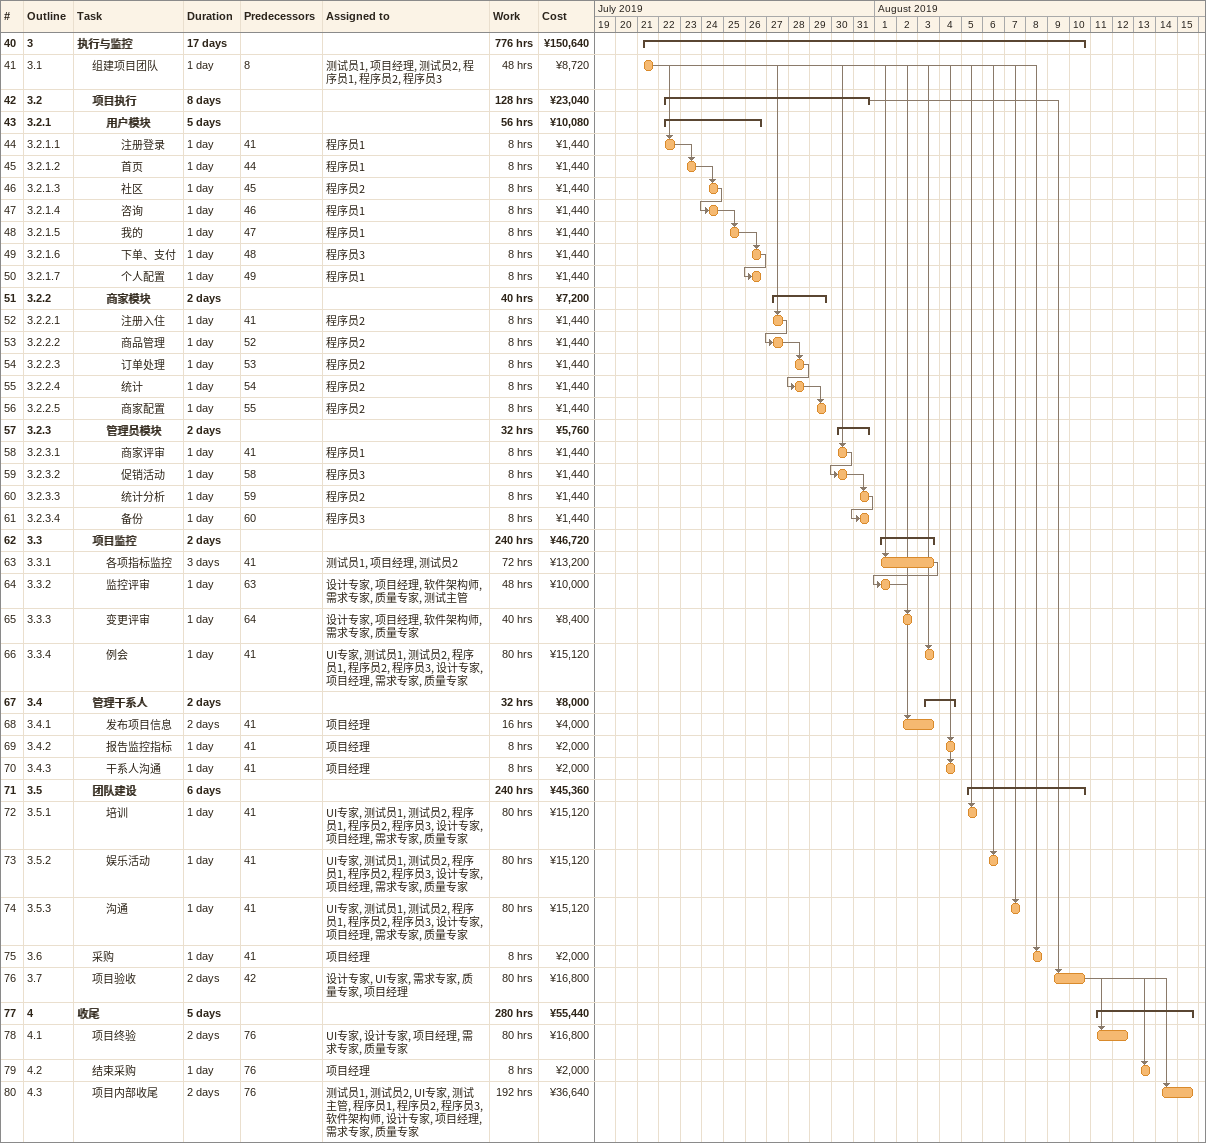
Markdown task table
| ID | WBS | Task | Duration | Start | Finish | Predecessors | Resources | Work (h) | Cost (¥) |
|---|---|---|---|---|---|---|---|---|---|
| 40 | 3 | **执行与监控** | 17d | 2019-07-21 | 2019-08-10 |  |  | 776 | 150640 |
| 41 | 3.1 | 组建项目团队 | 1d | 2019-07-21 | 2019-07-21 | 8 | 测试员1, 项目经理, 测试员2, 程序员1, 程序员2, 程序员3 | 48 | 8720 |
| 42 | 3.2 | **项目执行** | 8d | 2019-07-22 | 2019-07-31 |  |  | 128 | 23040 |
| 43 | 3.2.1 | **用户模块** | 5d | 2019-07-22 | 2019-07-26 |  |  | 56 | 10080 |
| 44 | 3.2.1.1 | 注册登录 | 1d | 2019-07-22 | 2019-07-22 | 41 | 程序员1 | 8 | 1440 |
| 45 | 3.2.1.2 | 首页 | 1d | 2019-07-23 | 2019-07-23 | 44 | 程序员1 | 8 | 1440 |
| 46 | 3.2.1.3 | 社区 | 1d | 2019-07-24 | 2019-07-24 | 45 | 程序员2 | 8 | 1440 |
| 47 | 3.2.1.4 | 咨询 | 1d | 2019-07-24 | 2019-07-24 | 46 | 程序员1 | 8 | 1440 |
| 48 | 3.2.1.5 | 我的 | 1d | 2019-07-25 | 2019-07-25 | 47 | 程序员1 | 8 | 1440 |
| 49 | 3.2.1.6 | 下单、支付 | 1d | 2019-07-26 | 2019-07-26 | 48 | 程序员3 | 8 | 1440 |
| 50 | 3.2.1.7 | 个人配置 | 1d | 2019-07-26 | 2019-07-26 | 49 | 程序员1 | 8 | 1440 |
| 51 | 3.2.2 | **商家模块** | 2d | 2019-07-27 | 2019-07-29 |  |  | 40 | 7200 |
| 52 | 3.2.2.1 | 注册入住 | 1d | 2019-07-27 | 2019-07-27 | 41 | 程序员2 | 8 | 1440 |
| 53 | 3.2.2.2 | 商品管理 | 1d | 2019-07-27 | 2019-07-27 | 52 | 程序员2 | 8 | 1440 |
| 54 | 3.2.2.3 | 订单处理 | 1d | 2019-07-28 | 2019-07-28 | 53 | 程序员2 | 8 | 1440 |
| 55 | 3.2.2.4 | 统计 | 1d | 2019-07-28 | 2019-07-28 | 54 | 程序员2 | 8 | 1440 |
| 56 | 3.2.2.5 | 商家配置 | 1d | 2019-07-29 | 2019-07-29 | 55 | 程序员2 | 8 | 1440 |
| 57 | 3.2.3 | **管理员模块** | 2d | 2019-07-30 | 2019-07-31 |  |  | 32 | 5760 |
| 58 | 3.2.3.1 | 商家评审 | 1d | 2019-07-30 | 2019-07-30 | 41 | 程序员1 | 8 | 1440 |
| 59 | 3.2.3.2 | 促销活动 | 1d | 2019-07-30 | 2019-07-30 | 58 | 程序员3 | 8 | 1440 |
| 60 | 3.2.3.3 | 统计分析 | 1d | 2019-07-31 | 2019-07-31 | 59 | 程序员2 | 8 | 1440 |
| 61 | 3.2.3.4 | 备份 | 1d | 2019-07-31 | 2019-07-31 | 60 | 程序员3 | 8 | 1440 |
| 62 | 3.3 | **项目监控** | 2d | 2019-08-01 | 2019-08-03 |  |  | 240 | 46720 |
| 63 | 3.3.1 | 各项指标监控 | 3d | 2019-08-01 | 2019-08-03 | 41 | 测试员1, 项目经理, 测试员2 | 72 | 13200 |
| 64 | 3.3.2 | 监控评审 | 1d | 2019-08-01 | 2019-08-01 | 63 | 设计专家, 项目经理, 软件架构师, 需求专家, 质量专家, 测试主管 | 48 | 10000 |
| 65 | 3.3.3 | 变更评审 | 1d | 2019-08-02 | 2019-08-02 | 64 | 设计专家, 项目经理, 软件架构师, 需求专家, 质量专家 | 40 | 8400 |
| 66 | 3.3.4 | 例会 | 1d | 2019-08-03 | 2019-08-03 | 41 | UI专家, 测试员1, 测试员2, 程序员1, 程序员2, 程序员3, 设计专家, 项目经理, 需求专家, 质量专家 | 80 | 15120 |
| 67 | 3.4 | **管理干系人** | 2d | 2019-08-03 | 2019-08-04 |  |  | 32 | 8000 |
| 68 | 3.4.1 | 发布项目信息 | 2d | 2019-08-02 | 2019-08-03 | 41 | 项目经理 | 16 | 4000 |
| 69 | 3.4.2 | 报告监控指标 | 1d | 2019-08-04 | 2019-08-04 | 41 | 项目经理 | 8 | 2000 |
| 70 | 3.4.3 | 干系人沟通 | 1d | 2019-08-04 | 2019-08-04 | 41 | 项目经理 | 8 | 2000 |
| 71 | 3.5 | **团队建设** | 6d | 2019-08-05 | 2019-08-10 |  |  | 240 | 45360 |
| 72 | 3.5.1 | 培训 | 1d | 2019-08-05 | 2019-08-05 | 41 | UI专家, 测试员1, 测试员2, 程序员1, 程序员2, 程序员3, 设计专家, 项目经理, 需求专家, 质量专家 | 80 | 15120 |
| 73 | 3.5.2 | 娱乐活动 | 1d | 2019-08-06 | 2019-08-06 | 41 | UI专家, 测试员1, 测试员2, 程序员1, 程序员2, 程序员3, 设计专家, 项目经理, 需求专家, 质量专家 | 80 | 15120 |
| 74 | 3.5.3 | 沟通 | 1d | 2019-08-07 | 2019-08-07 | 41 | UI专家, 测试员1, 测试员2, 程序员1, 程序员2, 程序员3, 设计专家, 项目经理, 需求专家, 质量专家 | 80 | 15120 |
| 75 | 3.6 | 采购 | 1d | 2019-08-08 | 2019-08-08 | 41 | 项目经理 | 8 | 2000 |
| 76 | 3.7 | 项目验收 | 2d | 2019-08-09 | 2019-08-10 | 42 | 设计专家, UI专家, 需求专家, 质量专家, 项目经理 | 80 | 16800 |
| 77 | 4 | **收尾** | 5d | 2019-08-11 | 2019-08-15 |  |  | 280 | 55440 |
| 78 | 4.1 | 项目终验 | 2d | 2019-08-11 | 2019-08-12 | 76 | UI专家, 设计专家, 项目经理, 需求专家, 质量专家 | 80 | 16800 |
| 79 | 4.2 | 结束采购 | 1d | 2019-08-13 | 2019-08-13 | 76 | 项目经理 | 8 | 2000 |
| 80 | 4.3 | 项目内部收尾 | 2d | 2019-08-14 | 2019-08-15 | 76 | 测试员1, 测试员2, UI专家, 测试主管, 程序员1, 程序员2, 程序员3, 软件架构师, 设计专家, 项目经理, 需求专家, 质量专家 | 192 | 36640 |
